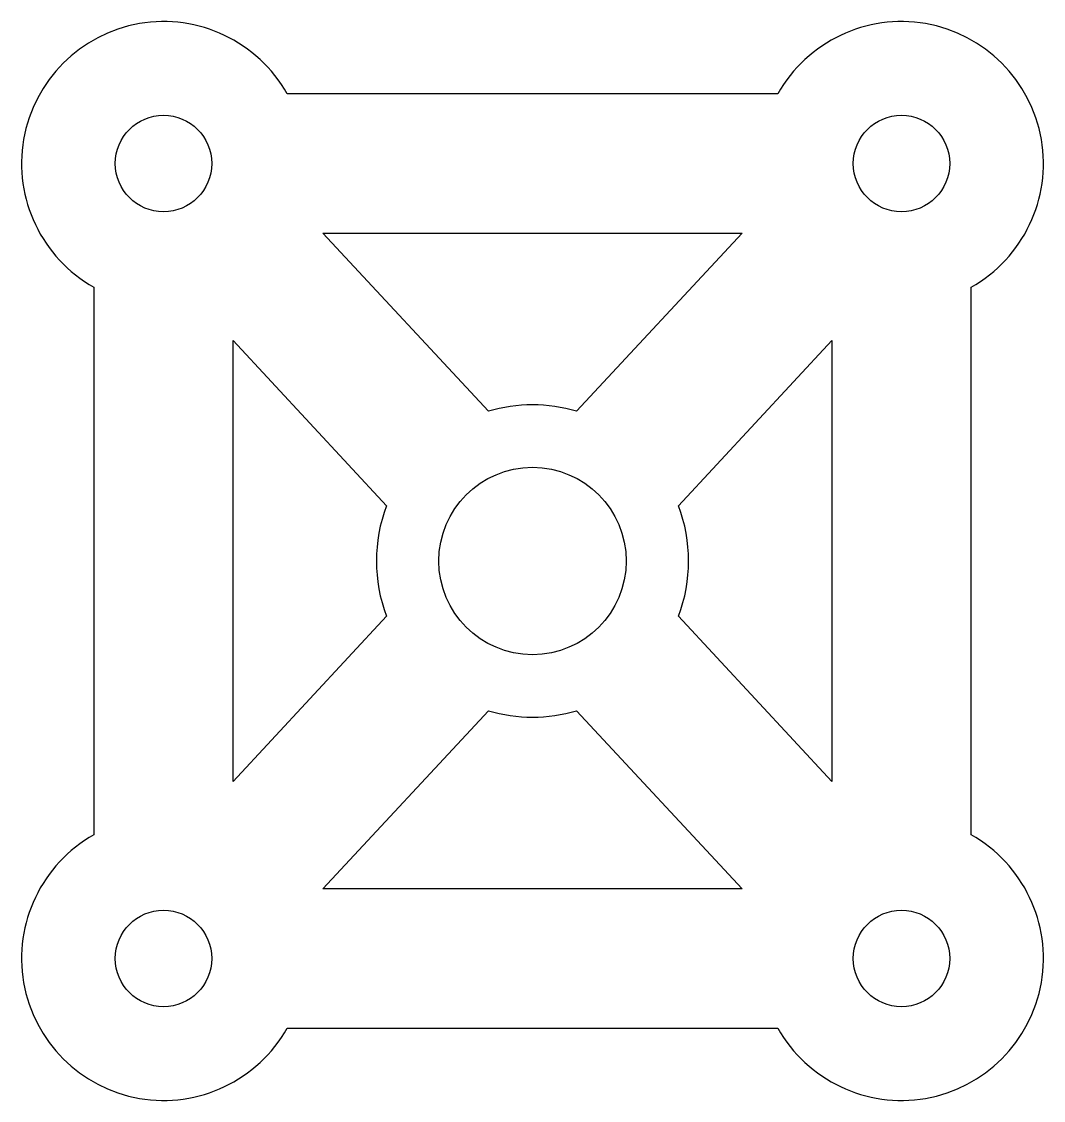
# Model space of a CAD drawing. Header units: millimetres. Extents: x -18 to 18, y -19 to 19.
import ezdxf

# ---------------------------------------------------------------- set-up
doc = ezdxf.new("R2010")
doc.units = ezdxf.units.MM

msp = doc.modelspace()

# ---------------------------------------------------------------- linework, layer by layer
for p, q in [((8.641, 16.45), (-8.641, 16.45)), ((-1.555, 5.276), (-7.382, 11.55)), ((-7.382, 11.55), (7.382, 11.55)), ((7.382, 11.55), (1.555, 5.276)), ((-15.45, 9.641), (-15.45, -9.641)), ((15.45, -9.641), (15.45, 9.641)), ((-10.55, -7.761), (-10.55, 7.761)), ((-10.55, 7.761), (-5.146, 1.941)), ((5.146, 1.941), (10.55, 7.761)), ((10.55, 7.761), (10.55, -7.761)), ((-5.146, -1.941), (-10.55, -7.761)), ((10.55, -7.761), (5.146, -1.941)), ((-7.382, -11.55), (-1.555, -5.276)), ((1.555, -5.276), (7.382, -11.55)), ((7.382, -11.55), (-7.382, -11.55)), ((-8.641, -16.45), (8.641, -16.45))]:
    msp.add_line(p, q)
for centre, radius in [((-13, 14), 1.7), ((13, 14), 1.7), ((0, 0), 3.3), ((-13, -14), 1.7), ((13, -14), 1.7)]:
    msp.add_circle(centre, radius)
for centre, radius, start, end in [((-13, 14), 5, 29.3406, 240.6594), ((13, 14), 5, -60.6594, 150.6594), ((0, 0), 5.5, 73.5735, 106.4265), ((0, 0), 5.5, -200.6687, -159.3313), ((0, 0), 5.5, -20.6687, 20.6687), ((0, 0), 5.5, -106.4265, -73.5735), ((-13, -14), 5, -240.6594, -29.3406), ((13, -14), 5, -150.6594, 60.6594)]:
    msp.add_arc(centre, radius, start, end)

doc.saveas('drawing.dxf')
